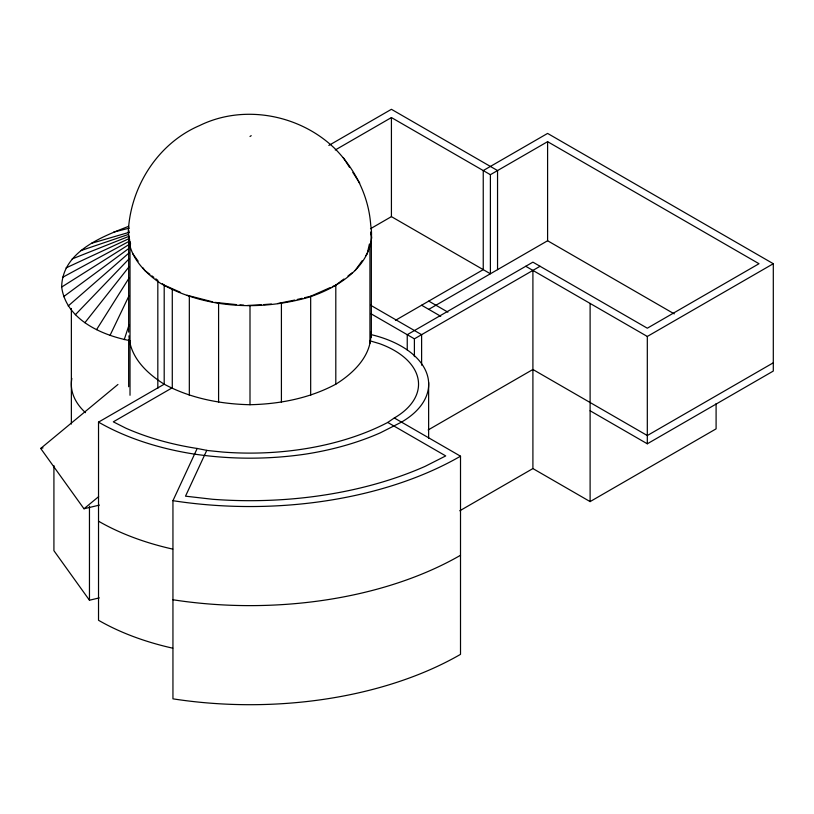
<?xml version="1.0" encoding="UTF-8"?>
<svg xmlns="http://www.w3.org/2000/svg" width="814" height="814" viewBox="0 0 814 814"><rect width="100%" height="100%" fill="white"/><g stroke="black" fill="none" stroke-linecap="round" stroke-linejoin="round"><path stroke-width="1.22" d="M128.236 233.008C129.904 187.678 157.367 143.61 199.501 125.61C243.956 103.693 300.417 114.672 335.429 149.145C355.413 169.638 368.793 196.428 370.726 225.203C377.615 263.248 338.624 288.227 307.031 297.751C258.801 310.999 204.843 308.394 160.745 283.476C143.172 271.805 126.007 253.154 128.927 230.616M130.016 340.659C101.384 335.134 66.056 319.515 61.661 287.057C62.251 251.933 101.221 236.996 128.765 226.282M369.393 244.129L367.216 253.714L365.781 255.698M370.797 332.244C372.212 355.138 353.897 372.934 335.806 384.198C309.432 398.341 279.711 404.059 250 404.721C220.289 404.059 190.568 398.341 164.194 384.198C146.835 373.29 130.301 357.539 128.927 335.856M124.227 339.631L128.978 325.173M172.944 500.681L197.181 448.473L207.723 450.539L222.71 452.055A205.159 118.447 0 0 0 387.739 422.446L394.302 417.979L460.51 456.196L460.51 654.354A297.7 171.876 0 0 1 172.944 698.839L172.944 500.681A297.7 171.876 0 0 0 460.51 456.196M206.776 450.356L185.511 496.174L212.464 499.267A287.566 166.025 0 0 0 425.061 466.381L445.726 455.921L387.739 422.446M110.022 335.419L129.06 295.665M96.551 329.65L129.019 278.134M355.087 270.614L362.22 260.673M84.9 322.7L128.866 267.033M75.356 314.733L129.009 258.913M68.183 305.983L129.019 252.961M99.389 505.097L83.984 508.781L40.7 448.453L117.938 384.473M83.984 508.781L98.647 496.632M332.377 286.64L335.806 285.124L343.925 279.009M347.985 275.956L352.045 272.904M63.584 296.672L128.622 248.606M250 136.498L251.211 135.653M61.661 287.057L128.948 244.566M328.836 145.431L391.422 109.3L497.547 170.564L497.547 269.648M335.256 149.99L391.422 117.552L490.394 174.695L547.598 141.667L759.004 263.716L647.313 328.205L532.905 262.149L407.244 334.696L407.244 349.939M370.502 228.724L391.422 216.636L490.394 273.779L490.394 174.695M172.751 648.178A214.224 123.677 0 0 1 98.525 620.278L98.525 422.12L164.194 384.198L164.194 285.124L162.373 283.75M395.421 320.35L483.241 269.648L483.241 170.564L547.598 133.415L773.3 263.716L773.3 371.052L647.313 443.793L590.109 410.765M428.764 309.361L547.598 240.751L674.257 313.878M371.031 313.787L414.397 338.828L540.058 266.28M428.154 429.965L532.905 369.485L647.313 435.541L773.3 362.8M525.752 266.28L647.313 336.457L773.3 263.716M459.798 510.775L532.905 468.569L590.109 501.597L716.096 428.856L716.096 403.622M62.485 277.391L129.548 241.076M66.026 267.928L128.805 238.756M304.578 297.71L310.673 296.255L330.097 287.647M72.192 258.923L128.805 236.396M80.81 250.62L128.459 234.442M91.606 243.274L129.426 232.255M113.685 232.102L129.457 228.083M277.635 303.541L294.821 300.051M297.263 299.46L302.136 298.3M40.7 448.453L43.04 447.893M53.917 465.588L53.917 550.691L89.459 600.233L99.257 597.893M247.487 305.454L261.304 304.782M263.817 304.589L271.357 304.019M214.937 302.381L236.182 304.589M239.947 304.874L243.722 305.169M187.057 295.248L212.495 301.801M369.943 340.812L379.487 343.64A82.733 47.761 0 0 1 394.302 417.979M164.194 285.124L180.24 292.226M428.764 301.099L447.904 312.149M421.611 305.23L440.75 316.28M370.624 305.23L421.611 334.666L421.611 365.15M149.878 274.349L144.912 270.614L142.888 267.796M151.862 275.844L153.846 277.34M155.83 278.836L157.824 280.321L157.824 388.298M132.784 253.714L138.177 261.223M352.859 172.436L359.727 183.15M343.254 157.529L349.481 167.246M370.797 233.16L371.347 235.582L371.347 337.2M129.741 240.374L128.653 235.582L128.653 332.122M130.576 244.007L130.016 241.575L130.016 395.278M370.757 231.959L371.764 238.156M647.313 336.457L647.313 443.793M590.109 303.429L590.109 501.597M547.598 141.667L547.598 240.751M532.905 270.411L532.905 468.569M428.632 382.448L428.632 438.339M414.397 338.828L414.397 356.613M391.422 117.552L391.422 216.636M369.943 244.271L369.943 343.345M335.806 285.124L335.806 384.198M310.673 296.255L310.673 395.339M281.41 303.256L281.41 402.33M250 305.637L250 404.721M218.59 303.256L218.59 402.33M189.326 296.255L189.326 395.339M172.283 288.705L172.283 387.79L113.309 421.835L125.763 428.144A204.09 117.827 0 0 0 197.181 448.473M128.653 339.743L128.653 386.742M89.459 506.237L89.459 600.233M71.367 308.475L71.367 424.063M172.751 549.104A214.224 123.677 0 0 1 98.525 521.194M85.501 412.678A92.877 53.622 0 0 1 71.856 378.449M460.51 555.28A297.7 171.876 0 0 1 172.944 599.765M371.347 334.666A92.877 53.622 0 0 1 401.475 422.12L380.413 432.783A214.224 123.677 0 0 1 305.443 454.131C268.712 459.523 231.288 459.523 194.556 454.131A214.224 123.677 0 0 1 98.525 422.12"/></g></svg>
